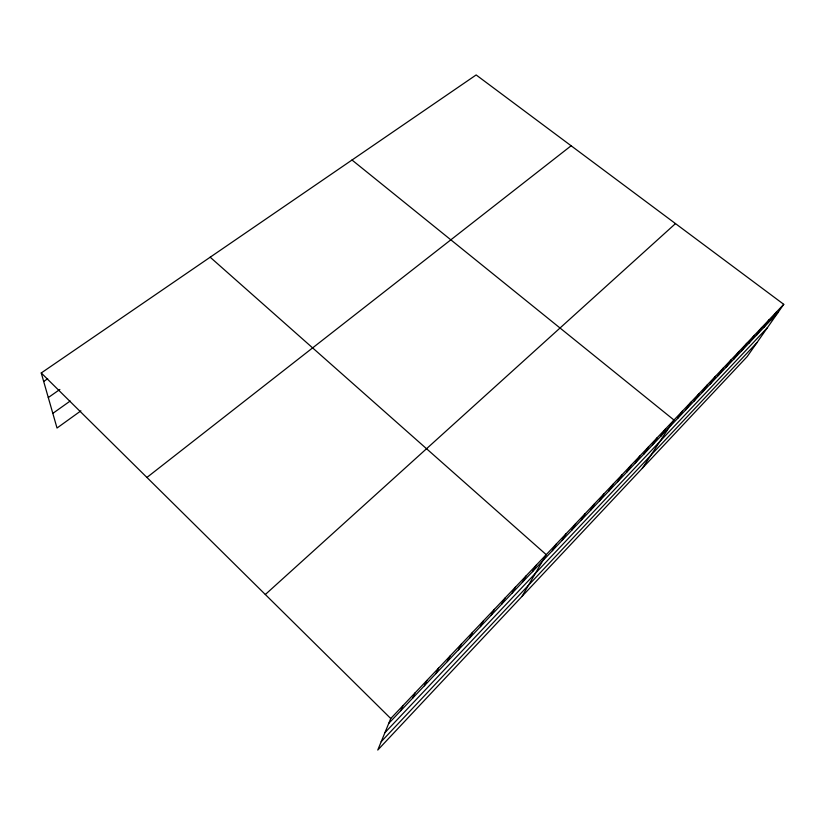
<?xml version="1.0" encoding="UTF-8"?>
<svg xmlns="http://www.w3.org/2000/svg" width="825" height="825" viewBox="0 0 825 825"><rect width="100%" height="100%" fill="white"/><g stroke="black" fill="none" stroke-linecap="round" stroke-linejoin="round"><path stroke-width="1.24" d="M783.75 304.332L390.751 718.523L377.757 750.049L747.182 356.596L783.75 304.332L476.149 74.951L41.25 372.972L57.018 428.031L80.891 410.85M400.785 710.696L402.971 705.643M412.675 698.146L414.996 692.969M424.38 685.792L426.845 680.481M435.92 673.613L438.518 668.178M447.284 661.619L450.017 656.061M458.473 649.801L461.34 644.129M469.507 638.148L472.498 632.373M480.387 626.67L483.491 620.782M491.102 615.357L494.33 609.355M501.672 604.199L505.013 598.104M512.088 593.206L515.532 587.008M522.359 582.357L525.917 576.067M532.496 571.663L536.147 565.29M521.967 596.444L546.232 554.658L210.179 257.214M552.337 550.718L556.184 544.17M562.052 540.458L565.991 533.827M571.632 530.341L575.675 523.627M581.099 520.358L585.214 513.573M590.422 510.51L594.629 503.652M599.631 500.785L603.921 493.855M608.716 491.195L613.088 484.203M617.688 481.728L622.132 474.664M626.536 472.395L631.053 465.259M635.271 463.165L639.87 455.978M643.892 454.07L648.563 446.82M652.41 445.077L657.143 437.776M660.815 436.208L665.61 428.845M642.345 468.249L673.973 420.028L352.007 160.019M677.552 418.533L682.481 411.067M685.884 409.736L690.876 402.218M694.114 401.053L699.167 393.484M702.24 392.473L707.345 384.863M710.263 384.007L715.419 376.344M718.183 375.643L723.401 367.94M726 367.383L731.27 359.638M733.724 359.226L739.056 351.45M741.355 351.172L746.728 343.355M748.894 343.221L754.318 335.352M756.35 335.352L761.815 327.463M763.702 327.587L769.209 319.657M770.973 319.914L776.521 311.953M381.181 741.716L756.999 342.561M384.914 732.683L767.518 327.525M388.719 723.432L778.15 312.335M265.32 594.516L675.489 223.606M146.922 477.458L571.127 145.778M52.821 413.377L70.197 401.032M48.293 397.567L59.874 389.452M43.684 381.48L47.675 378.727M41.25 372.972L390.751 718.523"/></g></svg>
